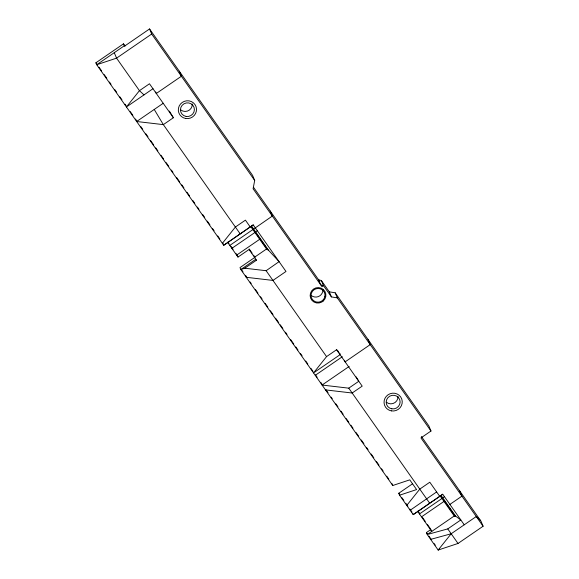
<?xml version="1.0" encoding="UTF-8"?>
<svg xmlns="http://www.w3.org/2000/svg" width="579" height="579" viewBox="0 0 579 579"><rect width="100%" height="100%" fill="white"/><g stroke="black" fill="none" stroke-linecap="round" stroke-linejoin="round"><path stroke-width="0.87" d="M247.016 277.565L245.46 275.351L246.278 277.298L272.948 280.424L285.99 271.464L253.211 224.876L223.74 245.272L96.722 64.732L95.904 62.778L123.493 43.83L124.478 46.175L149.556 28.95L252.574 175.372L254.695 180.453L253.095 188.747L322.004 286.692L323.509 285.664L321.381 280.583L318.515 279.671L320.636 284.752L323.509 285.664L331.427 296.911L337.325 297.896L430.986 431.022L420.955 437.912L483.096 526.239L458.011 543.464L438.165 550.05L427.244 534.518L426.426 532.564L430.942 529.467M222.372 243.332L235.392 227.033L245.424 220.143L250.2 226.939M338.57 351.569L336.587 349.723L326.556 356.613L313.543 372.912L339.895 354.811M406.755 505.402L419.775 489.11L429.806 482.22L439.707 496.29M480.483 520.463L476.264 516.533L451.186 533.758L438.165 550.05L439.656 549.022M253.616 229.045L272.318 216.076L270.19 210.995M255.672 231.962L257.308 230.695M454.529 516.388L454.327 515.918L427.244 534.518L447.77 528.902L460.812 519.949L455.651 516.171L454.529 516.388L440.235 496.073L442.718 494.227L464.228 524.798M442.797 497.904L444.426 496.652M253.58 255.165L255.042 257.25L239.996 267.585L240.813 269.539L244.794 268.215L266.123 270.711L279.092 261.65L268.584 250.316L251.568 226.136M253.211 224.876L223.74 245.272L222.922 243.318M410.171 510.251L436.631 491.926M442.718 494.227L413.24 514.622L399.582 495.211L398.765 493.257L412.386 483.906M124.311 45.784L96.722 64.732L116.567 58.146L151.684 34.031L149.556 28.95M153.015 88.696L126.432 106.956L139.445 90.664L149.476 83.774L173.382 117.747L163.343 124.63L136.673 121.51L163.256 103.257M229.805 245.424L252.878 229.581M231.853 248.34L254.926 232.49M236.63 255.129L259.703 239.286M227.757 242.514L237.998 257.076L249.035 249.491L254.492 257.257L256.323 260.297L244.794 268.215M254.492 257.257L266.535 248.992L268.584 250.316M315.251 375.337L342.334 356.729M349.166 366.442L322.076 385.042L348.753 388.162L358.785 381.271L356.136 376.864M419.464 513.949L442.038 498.447M421.512 516.859L444.086 501.356M449.883 504.418L461.926 496.152L459.798 491.072M440.235 496.073L413.24 514.622L412.697 513.32M256.323 260.297L255.86 259.204L240.813 269.539L392.757 485.506L409.766 479.853L416.598 489.566L399.582 495.211M430.653 539.375L451.186 533.758M325.492 389.891L352.162 393.018L362.201 386.128L336.587 349.723M321.381 280.583L329.299 291.83L335.198 292.815L428.858 425.941L430.986 431.022M143.983 94.898L139.445 90.664L116.567 58.146L114.28 52.675M338.295 352.155L340.271 353.993M151.684 34.031L254.695 180.453M253.566 187.364L319.876 281.618M421.418 436.515L480.968 521.158L483.096 526.239M123.493 43.83L125.057 46.052M441.089 495.472L455.651 516.171M450.918 510.186L443.709 499.93M451.946 511.648L455.029 516.041M251.243 226.367L267.679 249.73M440.597 495.501L441.639 496.977M250.83 226.664L266.535 248.992M240.169 233.829L163.343 124.63L154.231 109.453M266.123 270.711L326.556 356.613M348.753 388.162L429.676 503.18M447.77 528.902L458.011 543.464M249.194 248.927L252.118 253.088M417.98 511.04L419.529 513.255M422.641 517.677L425.239 521.361M427.309 524.306L430.421 528.728M417.756 511.525L431.753 531.421L431.21 530.118M227.96 242.015L228.987 243.469M231.035 246.386L233.084 249.296M236.152 253.667L237.18 255.122M95.904 62.778L97.467 65M99.031 67.215L101.629 70.913M104.234 74.619L106.84 78.317M109.438 82.015L111.002 84.237M114.649 89.412L116.726 92.372M119.853 96.816L121.937 99.776M125.057 104.213L126.099 105.689M130.261 111.609L132.866 115.308M135.472 119.013L137.028 121.228M140.675 126.41L142.76 129.37M145.879 133.807L147.963 136.767M150.562 140.465L153.688 144.909M155.773 147.869L157.85 150.829M160.976 155.266L163.582 158.964M166.18 162.663L168.786 166.368M171.384 170.067L172.947 172.281M176.595 177.463L179.714 181.9M181.799 184.86L183.883 187.82M187.003 192.264L189.608 195.963M192.727 200.399L194.812 203.359M197.417 207.058L198.981 209.28M202.621 214.462L204.705 217.422M207.304 221.12L209.909 224.818M212.515 228.517L214.071 230.739M217.718 235.914L219.803 238.874M241.979 270.407L242.977 271.819M250.135 281.995L251.17 283.471M255.325 289.377L257.923 293.068M260.521 296.759L262.077 298.974M265.196 303.403L267.795 307.094M270.393 310.785L272.991 314.477M275.582 318.168L278.702 322.597M280.258 324.812L282.856 328.503M285.454 332.194L287.01 334.409M290.651 339.576L293.763 344.013M295.84 346.966L297.924 349.919M300.515 353.61L302.079 355.824M305.712 360.992L307.789 363.945M310.909 368.374L312.986 371.327M315.584 375.018L317.14 377.233M320.773 382.401L322.858 385.353M325.97 389.783L328.047 392.736M331.166 397.165L332.201 398.641M335.842 403.809L337.919 406.762M341.031 411.199L343.115 414.151M346.228 418.581L348.826 422.272M350.903 425.225L352.98 428.178M356.099 432.607L358.698 436.298M361.289 439.989L363.887 443.68M366.485 447.372L368.041 449.586M371.161 454.016L373.759 457.707M376.357 461.398L378.956 465.089M381.547 468.78L383.11 470.995M386.743 476.162L388.82 479.123M398.765 493.257L399.778 494.69M401.804 497.571L403.824 500.444M405.85 503.317L407.869 506.198M409.896 509.071L411.922 511.952M426.426 532.564L427.468 534.048M429.025 536.263L431.109 539.223M434.228 543.659L435.27 545.136M169.379 111.088L173.382 117.747M368.085 339.555L370.205 344.635L345.127 361.861L344.462 360.268M335.198 292.815L337.325 297.896M329.299 291.83L331.427 296.911M391.94 483.552L392.757 485.506M179.266 71.174L181.386 76.254L156.308 93.48L155.671 91.967M237.455 255.773L237.998 257.076M192.257 103.959A7.006 6.818 -22.7 0 1 180.742 109.872M397.976 396.369A7.006 6.818 -22.7 0 1 386.461 402.275M322.858 289.594A7.006 6.818 -22.7 0 1 322.756 291.382L322.185 293.09A7.006 6.818 -22.7 0 1 314.6 296.984L312.87 296.455A7.006 6.818 -22.7 0 1 311.343 295.507M324.884 296.462L324.312 298.171A7.006 6.818 -22.7 0 1 316.72 302.064L314.99 301.536A7.006 6.818 -22.7 0 1 311.502 293.017A7.006 6.818 -22.7 0 1 319.919 288.697A7.006 6.818 -22.7 0 1 324.884 296.462M323.357 300.914L321.671 302.108A7.918 7.708 -22.7 0 1 310.141 295.804A7.918 7.708 -22.7 0 1 321.041 288.11A7.918 7.708 -22.7 0 1 323.357 300.914M185.721 118.485A9.141 8.888 -22.7 0 0 196.013 106.572A9.141 8.888 -22.7 0 0 180.525 103.988A9.141 8.888 -22.7 0 0 185.721 118.485M391.447 410.887A9.141 8.888 -22.7 0 0 401.739 398.982A9.141 8.888 -22.7 0 0 386.251 396.391A9.141 8.888 -22.7 0 0 391.447 410.887M391.838 408.832A7.006 6.818 -22.7 0 0 399.734 399.705A7.006 6.818 -22.7 0 0 387.858 397.722A7.006 6.818 -22.7 0 0 391.838 408.832M186.12 116.43A7.006 6.818 -22.7 0 0 194.008 107.303A7.006 6.818 -22.7 0 0 182.139 105.313A7.006 6.818 -22.7 0 0 186.12 116.43"/></g></svg>
